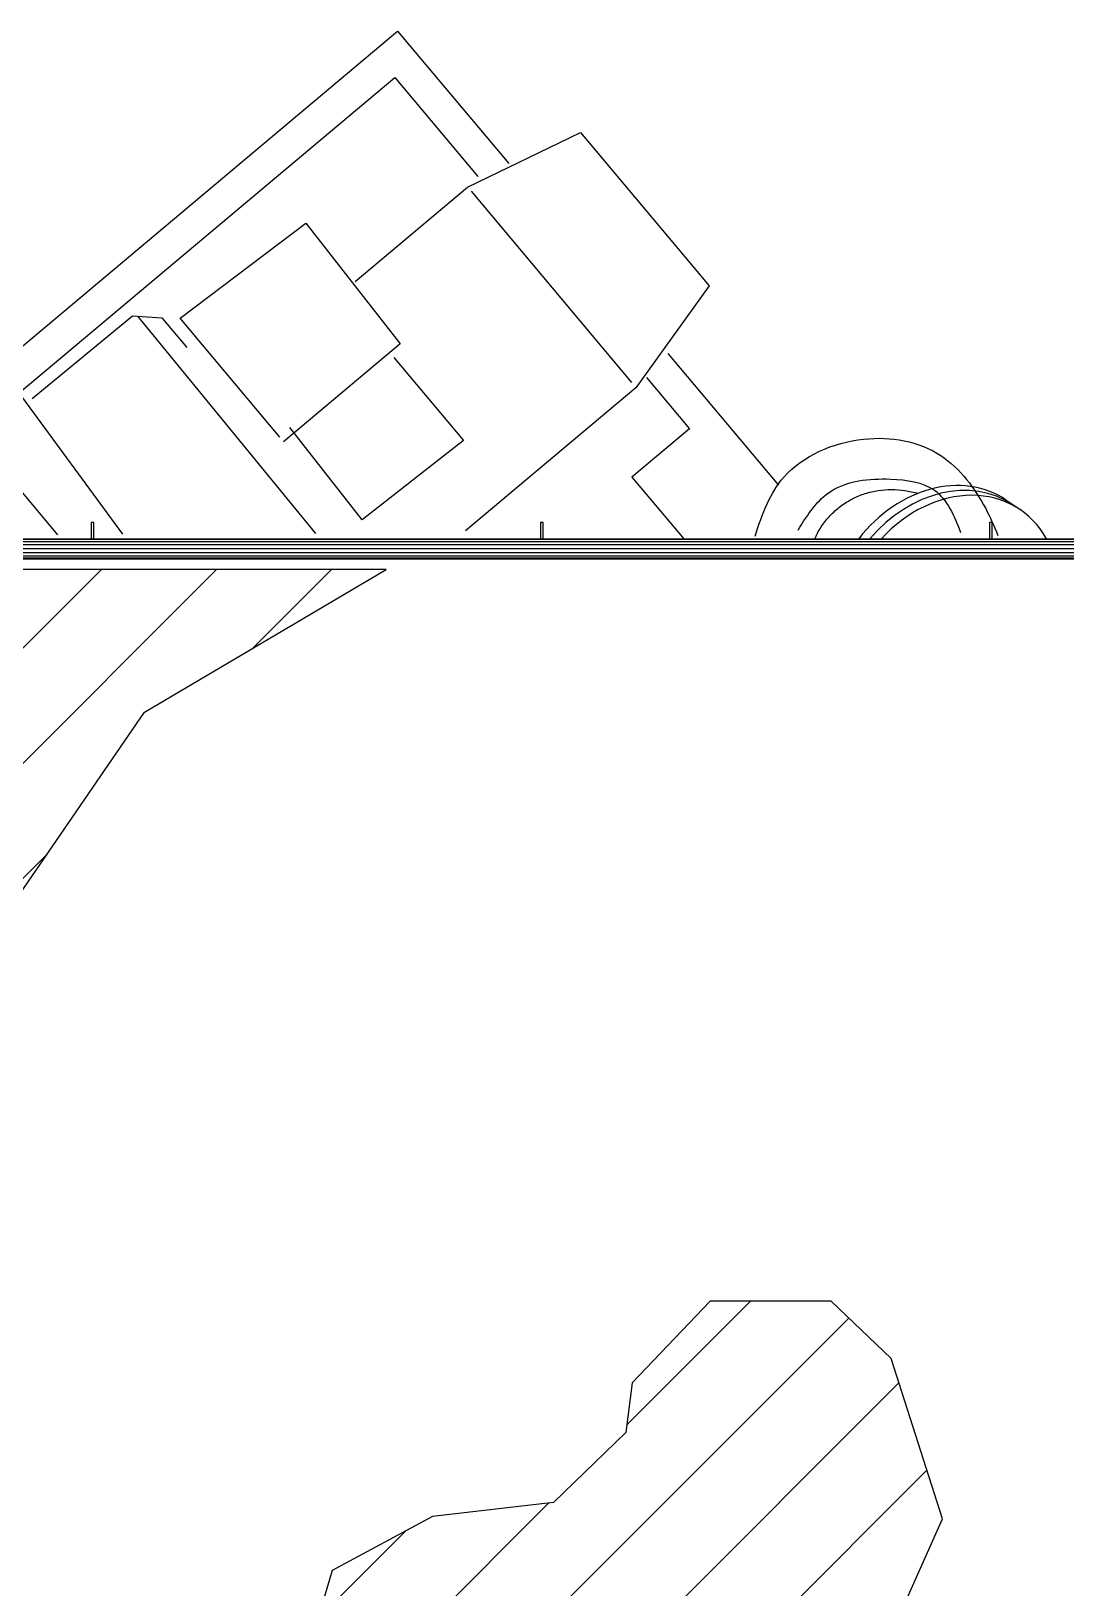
# Model space of a CAD drawing. Header units: metres. Extents: x 0 to 63075, y 0 to 44550.
# Drawn here: x 55221 to 55594, y 36779 to 37339 of the extents above; entities that cross this region are included whole.
import ezdxf

# ---------------------------------------------------------------- set-up
doc = ezdxf.new("R2010")
doc.units = ezdxf.units.M
doc.header["$LTSCALE"] = 75
for name, color, linetype in [('GSB', 7, 'Continuous'), ('ML6', 1, 'Continuous'), ('SL1', 8, 'Continuous')]:
    doc.layers.add(name, color=color, linetype=linetype)
pattern_1 = [(44.99813, (326091.56, -18363.04), (-137.8813, 137.89033), [])]

# ---------------------------------------------------------------- blocks, each defined once
blk = doc.blocks.new('A$C6bae614f')
at = {"layer": 'SL1'}
h = blk.add_hatch(dxfattribs=at)
h.set_pattern_fill('_USER', color=256, scale=195, angle=44.9981, style=0, pattern_type=0)
h.set_pattern_definition(pattern_1)
h.paths.add_polyline_path([(382164.2, 21836.3), (382743.3, 22178.2), (381788.5, 22178.3), (381788.5, 21289.8)])
h = blk.add_hatch(dxfattribs=at)
h.set_pattern_fill('_USER', color=256, scale=195, angle=44.9981, style=0, pattern_type=0)
h.set_pattern_definition(pattern_1)
h.paths.add_polyline_path([(383333.1, 20229.1), (383317.7, 20110), (383144.7, 19942.6), (382854.4, 19909.1), (382614.4, 19779.6), (382525, 19477.7), (382659.1, 19229), (382887.9, 19133.2), (383110.1, 19181.2), (383262.2, 19340.4), (383574.5, 19390), (383942.9, 19602.1), (384076.9, 19903.5), (383953.9, 20287.5), (383810.3, 20424.8), (383520.2, 20424.8)])
for p, q in [((381699.6, 22568.8), (382771, 23467.9)), ((382771, 23467.9), (383037.2, 23150.7)), ((381863.9, 22601.5), (382764.3, 23356.9)), ((382764.3, 23356.9), (382963.4, 23119.7)), ((382938.9, 23094.4), (383209.5, 23225.1)), ((383209.5, 23225.1), (383518, 22857.4)), ((382669.1, 22868.1), (382938.9, 23094.4)), ((382947.4, 23084.3), (383332, 22625.9)), ((382249.5, 22780.6), (382551.3, 23007.7)), ((382551.3, 23007.7), (382777.1, 22718.8)), ((383518, 22857.4), (383342.3, 22613.6)), ((381895.2, 22588.1), (382135.6, 22786.2)), ((382135.6, 22786.2), (382205.9, 22781)), ((382147.1, 22785.3), (382574.4, 22264)), ((382205.9, 22781), (382265.7, 22709.6)), ((382488.3, 22494.9), (382249.5, 22780.6)), ((382777.1, 22718.8), (382497.4, 22484)), ((382762, 22686.1), (382928.9, 22487.1)), ((383419.1, 22695.5), (383683.9, 22379.9)), ((383342.3, 22613.6), (382933.8, 22270.9)), ((383367.7, 22637.8), (383470.7, 22515.1)), ((381956.5, 22260.7), (381699.6, 22568.8)), ((382112.4, 22262.4), (381863.9, 22601.5)), ((382686, 22297.2), (382512.8, 22518.6)), ((383470.7, 22515.1), (383332.8, 22399.4)), ((382928.9, 22487.1), (382686, 22297.2)), ((383332.8, 22399.4), (383456.7, 22251.7)), ((384229, 22344.6), (384263.3, 22321.4)), ((382036.7, 22291), (382036.7, 22251.9)), ((382043, 22291), (382036.7, 22291)), ((382043, 22251.9), (382043, 22291)), ((383113.2, 22291), (383113.2, 22251.9)), ((383119.5, 22291), (383113.2, 22291)), ((383119.5, 22251.9), (383119.5, 22291)), ((384189.7, 22290.9), (384189.7, 22251.8)), ((384196, 22290.9), (384189.7, 22290.9)), ((384196, 22251.8), (384196, 22290.9)), ((381836.7, 22251.9), (385566.2, 22251.8)), ((385566.2, 22249.9), (381836.7, 22250)), ((385566.2, 22244.6), (381836.7, 22244.7)), ((385566.2, 22236.7), (381836.7, 22236.8)), ((385566.2, 22227.4), (381836.7, 22227.5)), ((385566.2, 22218), (381836.7, 22218.2)), ((385566.2, 22210.1), (381836.7, 22210.2)), ((385566.2, 22204.8), (381836.7, 22204.9)), ((385566.2, 22203), (381836.7, 22203.1))]:
    blk.add_line(p, q, dxfattribs=at)
for points in [[(382164.2, 21836.3), (382743.3, 22178.2), (381788.5, 22178.3), (381788.5, 21289.8)], [(383333.1, 20229.1), (383317.7, 20110), (383144.7, 19942.6), (382854.4, 19909.1), (382614.4, 19779.6), (382525, 19477.7), (382659.1, 19229), (382887.9, 19133.2), (383110.1, 19181.2), (383262.2, 19340.4), (383574.5, 19390), (383942.9, 19602.1), (384076.9, 19903.5), (383953.9, 20287.5), (383810.3, 20424.8), (383520.2, 20424.8)]]:
    blk.add_lwpolyline(points, close=True, dxfattribs=at)
for centre, start_param, end_param in [((384061.7, 22097.5), 0, 1.489856), ((384078.9, 22085.8), 0, 1.439665), ((384096.1, 22074.2), 5.894231, 7.670732)]:
    blk.add_ellipse(centre, major_axis=(167.2, 247.2), ratio=0.80612, start_param=start_param, end_param=end_param, dxfattribs=at)
for points, knots in [([(383627.8, 22258), (383645.7, 22313.2), (383663.9, 22362), (383697.6, 22400.1), (383742.4, 22450.7), (383814.7, 22482.3), (383888, 22490.3), (383953.8, 22497.6), (384020.4, 22485.8), (384073.2, 22450.8), (384119.6, 22420.1), (384155.4, 22371.6), (384180.6, 22324), (384191.3, 22303.6), (384200.1, 22283.4), (384209.9, 22259.3)], [0, 0, 0, 0, 0.199006, 0.199006, 0.199006, 0.463814, 0.463814, 0.463814, 0.701919, 0.701919, 0.701919, 0.910776, 0.910776, 0.910776, 1, 1, 1, 1]), ([(383731.1, 22272.5), (383754.5, 22310.8), (383777.5, 22345.2), (383810, 22366), (383848.8, 22390.9), (383900.9, 22396.5), (383953, 22394.6), (383991.5, 22393.1), (384030.1, 22387.6), (384057.7, 22368), (384088.1, 22346.3), (384105.3, 22307.6), (384120.4, 22266.5)], [0, 0, 0, 0, 0.247031, 0.247031, 0.247031, 0.541235, 0.541235, 0.541235, 0.759281, 0.759281, 0.759281, 1, 1, 1, 1]), ([(383771, 22251.8), (383772, 22253.9), (383772.9, 22256), (383773.9, 22258.1), (383778.5, 22267.7), (383784, 22276.9), (383790.1, 22285.6), (383796.2, 22294.3), (383803.1, 22302.5), (383810.6, 22310.1), (383818.1, 22317.8), (383826.2, 22324.8), (383834.8, 22331.1), (383843.5, 22337.4), (383852.6, 22343), (383862, 22347.8), (383871.6, 22352.6), (383881.5, 22356.7), (383891.5, 22359.9), (383901.8, 22363.2), (383912.2, 22365.7), (383922.7, 22367.3), (383933.4, 22369), (383944.2, 22369.8), (383954.8, 22369.8), (383965.7, 22369.8), (383976.6, 22369), (383987.1, 22367.4), (383997.8, 22365.8), (384008.2, 22363.4), (384018.3, 22360.3)], [0.2243632, 0.2243632, 0.2243632, 0.2243632, 0.2293575, 0.2293575, 0.2293575, 0.2526378, 0.2526378, 0.2526378, 0.2759035, 0.2759035, 0.2759035, 0.2993459, 0.2993459, 0.2993459, 0.3227882, 0.3227882, 0.3227882, 0.3464229, 0.3464229, 0.3464229, 0.3704117, 0.3704117, 0.3704117, 0.3948759, 0.3948759, 0.3948759, 0.4199381, 0.4199381, 0.4199381, 0.4451246, 0.4451246, 0.4451246, 0.4451246])]:
    blk.add_open_spline(points, degree=3, knots=knots, dxfattribs=at)
blk = doc.blocks.new('zw$15D4')
at = {"layer": 'ML6', "xscale": 0.2502808837766805, "yscale": 0.2502808837766805, "zscale": 0.2502808837766805}
blk.add_blockref('A$C6bae614f', (-85544.74, -3177.34), dxfattribs=at)

msp = doc.modelspace()

# ---------------------------------------------------------------- block references
at = {"layer": 'GSB', "xscale": 0.6000000000000068, "yscale": 0.6000000000000068, "zscale": 0.6000000000000068}
msp.add_blockref('zw$15D4', (49200, 35721.63), dxfattribs=at)

doc.saveas('drawing.dxf')
